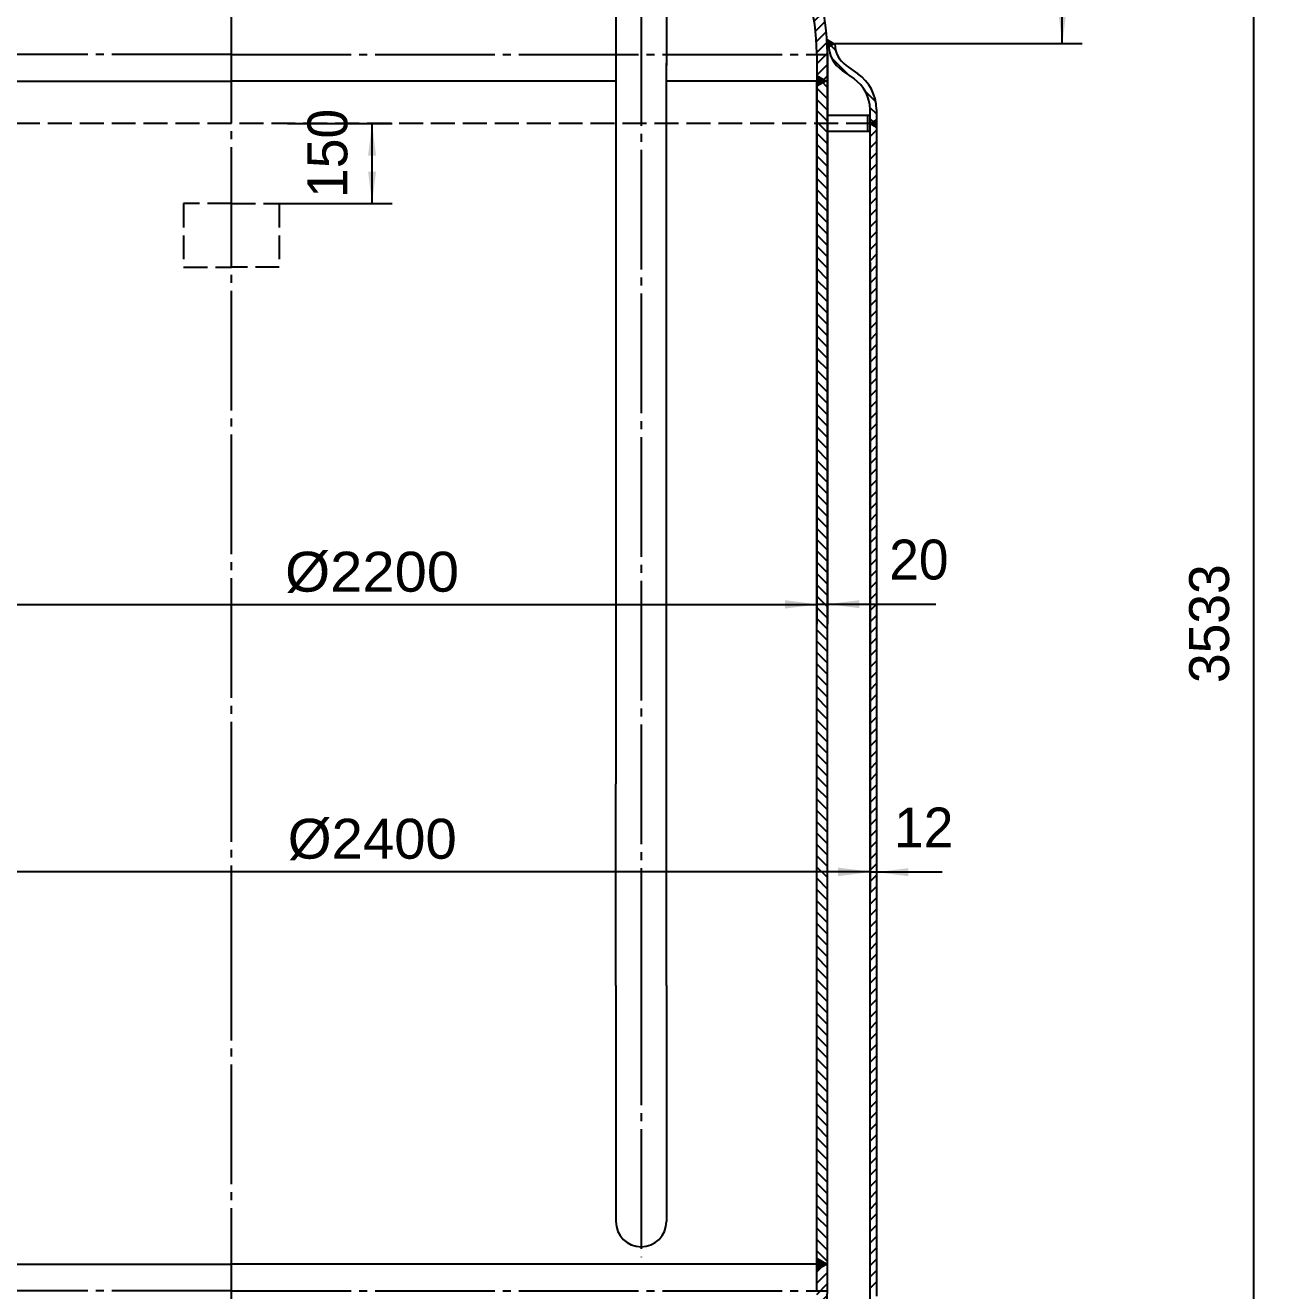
# Model space of a CAD drawing. Extents: x -33 to 593, y -246 to 621.
# Drawn here: x 115.2 to 271.6, y 261.8 to 420.4 of the extents above; entities that cross this region are included whole.
import ezdxf

# ---------------------------------------------------------------- set-up
doc = ezdxf.new("R2010")
doc.units = 0
doc.linetypes.add('DASHDOT', pattern=[18, 15, -1, 1, -1])
doc.linetypes.add('DASHED', pattern=[4, 3, -1])
doc.layers.get('0').update_dxf_attribs({"linetype": 'CONTINUOUS'})
for name, color, linetype in [('1', 7, 'CONTINUOUS'), ('2', 8, 'DASHDOT'), ('3', 2, 'DASHED')]:
    doc.layers.add(name, color=color, linetype=linetype)
doc.styles.get("Standard").update_dxf_attribs({"font": 'isocp.shx', "width": 0.707, "bigfont": 'hztxt.shx'})
doc.styles.add('STYLE1', font='cadt_en.shx', dxfattribs={"width": 0.971372, "bigfont": 'cadt_hz.shx'})
doc.styles.add('STYLE4', font='cadt_en.shx', dxfattribs={"width": 1.054629, "bigfont": 'cadt_hz.shx'})
doc.styles.add('STYLE5', font='cadt_en.shx', dxfattribs={"width": 1.085751, "bigfont": 'cadt_hz.shx'})
doc.dimstyles.get("Standard").update_dxf_attribs({"dimtxt": 3.5, "dimasz": 4, "dimexe": 2, "dimexo": 0, "dimgap": 1, "dimtad": 1, "dimtoh": 1, "dimdec": 4, "dimzin": 0, "dimtxsty": 'STANDARD', "dimcen": 0, "dimazin": 3, "dimtfac": 1, "dimtdec": 4, "dimtmove": 0, "dimatfit": 3, "dimtolj": 1, "dimtzin": 0})

# ---------------------------------------------------------------- blocks, each defined once
blk = doc.blocks.new('*D28')
for p, q in [((148.08, 408.05), (161.18, 408.05)), ((158.68, 398.05), (158.68, 408.05)), ((147.06, 398.05), (161.18, 398.05))]:
    blk.add_line(p, q)
for points in [[(158.68, 408.05), (159.18, 404.05), (158.18, 404.05)], [(158.68, 398.05), (158.18, 402.05), (159.18, 402.05)]]:
    blk.add_solid(points)
at = {"style": 'STYLE1'}
blk.add_text('150', height=5, rotation=90, dxfattribs=at).set_placement((155.58, 398.74))
blk = doc.blocks.new('*D29')
for p, q in [((171.06, 460.72), (247.65, 460.72)), ((245.15, 418.05), (245.15, 460.72)), ((247.65, 418.05), (216.65, 418.05, 1))]:
    blk.add_line(p, q)
for points in [[(245.15, 460.72), (245.65, 456.72), (244.65, 456.72)], [(245.15, 418.05), (244.65, 422.05), (245.65, 422.05)]]:
    blk.add_solid(points)
at = {"style": 'STYLE1'}
blk.add_text('640', height=5, rotation=90, dxfattribs=at).set_placement((242.06, 434.68))
blk = doc.blocks.new('*U33')
for p, q in [((221.09, 408.07), (221.16, 407.99)), ((221.14, 408.01), (221.35, 408.22, 1)), ((221.18, 408.12), (221.5, 407.8)), ((221.22, 407.96), (221.68, 408.41)), ((221.27, 408.17), (221.83, 407.6)), ((221.31, 407.9), (221.86, 408.45)), ((221.36, 408.22), (221.86, 407.72)), ((221.4, 407.85), (221.86, 408.31)), ((221.45, 408.28), (221.86, 407.86)), ((221.49, 407.8), (221.86, 408.16)), ((221.54, 408.33), (221.86, 408)), ((221.58, 407.75), (221.86, 408.02)), ((221.62, 408.38), (221.86, 408.15)), ((221.67, 407.7), (221.86, 407.88)), ((221.71, 408.43), (221.86, 408.29)), ((221.76, 407.64), (221.86, 407.74)), ((221.8, 408.48), (221.86, 408.43)), ((221.85, 407.59), (221.86, 407.6))]:
    blk.add_line(p, q)
blk = doc.blocks.new('*U41')
for p, q in [((215.18, 413.19), (214.39, 413.98)), ((214.39, 413.78), (214.55, 413.94)), ((214.39, 413.5), (214.73, 413.84)), ((214.39, 413.22), (214.9, 413.73)), ((215, 413.09), (214.39, 413.7)), ((215.08, 413.63), (214.39, 412.93)), ((214.82, 412.99), (214.39, 413.42)), ((214.64, 412.88), (214.39, 413.13)), ((214.46, 412.78), (214.39, 412.85, 1)), ((215.26, 413.53), (214.6, 412.86)), ((215.36, 413.3), (214.94, 413.71)), ((215.27, 413.25), (215.44, 413.42))]:
    blk.add_line(p, q)
blk = doc.blocks.new('*U44')
for p, q in [((216.13, 417.83), (216.77, 417.2, 1)), ((216.24, 416.31), (218.51, 414.04)), ((220.49, 412.06), (221.78, 410.77)), ((221.05, 410.08), (221.86, 409.28)), ((221.06, 408.66), (221.45, 408.28))]:
    blk.add_line(p, q)
blk = doc.blocks.new('*D49')
for p, q in [((221.06, 390.68), (221.06, 311.85)), ((61.06, 303.3), (61.06, 316.85)), ((61.06, 314.35), (221.06, 314.35))]:
    blk.add_line(p, q)
for points in [[(61.06, 314.35), (65.06, 314.85), (65.06, 313.85)], [(221.06, 314.35), (217.06, 313.85), (217.06, 314.85)]]:
    blk.add_solid(points)
at = {"insert": (148.12, 315.78), "char_height": 5, "attachment_point": 7, "style": 'STYLE4'}
blk.add_mtext('%%c2400', dxfattribs=at)
blk = doc.blocks.new('*D50')
for p, q in [((221.06, 390.68), (221.06, 311.78)), ((221.86, 390.68), (221.86, 311.78)), ((230.1, 314.28), (221.06, 314.28, 1))]:
    blk.add_line(p, q)
for points in [[(221.06, 314.28), (217.06, 313.78), (217.06, 314.78)], [(221.86, 314.28), (225.86, 314.78), (225.86, 313.78)]]:
    blk.add_solid(points)
at = {"style": 'STYLE1'}
blk.add_text('12', height=5, dxfattribs=at).set_placement((224.07, 317.37))
blk = doc.blocks.new('*U59')
for p, q in [((198.72, 442.3), (199.07, 442.65, 1)), ((198.8, 440.97), (200.05, 442.22)), ((199.29, 440.04), (200.24, 440.99)), ((200.1, 439.44), (201.1, 440.44)), ((201.04, 438.97), (202.03, 439.95)), ((201.95, 438.46), (202.93, 439.44)), ((202.83, 437.93), (203.8, 438.89)), ((203.68, 437.37), (204.64, 438.32)), ((204.5, 436.77), (205.45, 437.72)), ((205.29, 436.15), (206.24, 437.09)), ((206.05, 435.49), (207, 436.44)), ((206.79, 434.81), (207.73, 435.76)), ((207.49, 434.1), (208.44, 435.05)), ((208.17, 433.37), (209.11, 434.31)), ((208.82, 432.6), (209.76, 433.55)), ((209.44, 431.8), (210.39, 432.76)), ((210.03, 430.98), (210.98, 431.94)), ((210.59, 430.13), (211.55, 431.09)), ((211.11, 429.24), (212.09, 430.22)), ((211.61, 428.32), (212.6, 429.31)), ((212.08, 427.37), (213.08, 428.38)), ((212.51, 426.39), (213.53, 427.41)), ((212.9, 425.37), (213.94, 426.41)), ((213.26, 424.31), (214.32, 425.37)), ((213.57, 423.21), (214.66, 424.3)), ((213.84, 422.07), (214.96, 423.19)), ((214.07, 420.88), (215.22, 422.03)), ((214.24, 419.64), (215.43, 420.83)), ((214.35, 418.33), (215.59, 419.57)), ((214.39, 416.96), (215.69, 418.26)), ((214.39, 415.54), (215.72, 416.88)), ((214.39, 414.13), (215.72, 415.47)), ((215.22, 413.55), (215.72, 414.05))]:
    blk.add_line(p, q)
blk = doc.blocks.new('*U60')
for p, q in [((215.67, 418.53), (215.68, 418.54)), ((215.75, 418.5), (216.31, 417.93)), ((215.69, 418.26), (215.86, 418.43)), ((215.69, 418.28), (216.13, 417.83)), ((215.7, 417.99), (216.04, 418.33)), ((215.7, 417.98), (215.96, 417.72)), ((215.71, 417.72), (216.22, 418.23)), ((215.71, 417.69), (215.78, 417.62, 1)), ((216.07, 417.79), (216.4, 418.12)), ((216.42, 418.11), (216.49, 418.04))]:
    blk.add_line(p, q)
blk = doc.blocks.new('*D61')
for p, q in [((67.73, 413.39), (67.73, 345.3)), ((214.39, 345.3), (214.39, 353.45)), ((67.73, 347.8), (214.39, 347.8))]:
    blk.add_line(p, q)
for points in [[(67.73, 347.8), (71.73, 348.3), (71.73, 347.3)], [(214.39, 347.8), (210.39, 347.3), (210.39, 348.3)]]:
    blk.add_solid(points)
at = {"insert": (147.78, 349.23), "char_height": 5, "attachment_point": 7, "style": 'STYLE5'}
blk.add_mtext('%%c2200', dxfattribs=at)
blk = doc.blocks.new('*D62')
for p, q in [((215.72, 416.89), (215.72, 345.35)), ((214.39, 413.39), (214.39, 345.35)), ((214.39, 347.85), (229.31, 347.85, 1))]:
    blk.add_line(p, q)
for points in [[(214.39, 347.85), (210.39, 347.35), (210.39, 348.35)], [(215.72, 347.85), (219.72, 348.35), (219.72, 347.35)]]:
    blk.add_solid(points)
at = {"style": 'STYLE1'}
blk.add_text('20', height=5, dxfattribs=at).set_placement((223.46, 350.94))
blk = doc.blocks.new('*U87')
for p, q in [((215.28, 264.98), (214.39, 265.87)), ((214.39, 265.8), (214.45, 265.86)), ((214.39, 265.65), (214.54, 265.81)), ((214.39, 265.51), (214.63, 265.76)), ((214.39, 265.73), (215.19, 264.93)), ((214.39, 265.37), (214.72, 265.71)), ((214.39, 265.23), (214.81, 265.65)), ((214.39, 265.09), (214.9, 265.6)), ((214.39, 265.59), (215.1, 264.88)), ((214.39, 264.95), (214.99, 265.55)), ((214.39, 264.81), (215.08, 265.5)), ((214.39, 264.66), (215.17, 265.45)), ((214.39, 265.44), (215.01, 264.83)), ((214.39, 264.52), (215.26, 265.4)), ((214.39, 265.3), (214.92, 264.77)), ((214.39, 265.16), (214.83, 264.72)), ((214.39, 265.02), (214.74, 264.67)), ((214.39, 264.88), (214.65, 264.62)), ((214.39, 264.74), (214.56, 264.57)), ((214.59, 264.59), (215.35, 265.34)), ((215.36, 265.03), (214.65, 265.75)), ((214.93, 264.78), (215.44, 265.29)), ((214.98, 265.55), (215.45, 265.08)), ((215.26, 264.97), (215.53, 265.24)), ((215.32, 265.36), (215.54, 265.14)), ((215.6, 265.17), (215.62, 265.19)), ((214.39, 264.6), (214.47, 264.51, 1))]:
    blk.add_line(p, q)
blk = doc.blocks.new('*D102')
for p, q in [((171.06, 460.72), (271.63, 460.72)), ((269.13, 225.19), (269.13, 460.72)), ((141.06, 225.19), (271.63, 225.19))]:
    blk.add_line(p, q)
for points in [[(269.13, 460.72), (269.63, 456.72), (268.63, 456.72)], [(269.13, 225.19), (268.63, 229.19), (269.63, 229.19)]]:
    blk.add_solid(points)
at = {"style": 'STYLE1'}
blk.add_text('3533', height=5, rotation=90, dxfattribs=at).set_placement((266.04, 337.97))
blk = doc.blocks.new('*U108')
for p, q in [((215.72, 411.17), (214.39, 412.5)), ((215.72, 412.58), (214.92, 413.39, 1)), ((215.72, 409.75), (214.39, 411.09)), ((215.72, 408.34), (214.39, 409.68)), ((215.72, 406.93), (214.39, 408.26)), ((215.72, 405.51), (214.39, 406.85)), ((215.72, 404.1), (214.39, 405.43)), ((215.72, 402.68), (214.39, 404.02)), ((215.72, 401.27), (214.39, 402.61)), ((215.72, 399.85), (214.39, 401.19)), ((215.72, 398.44), (214.39, 399.78)), ((215.72, 397.03), (214.39, 398.36)), ((215.72, 395.61), (214.39, 396.95)), ((215.72, 394.2), (214.39, 395.53)), ((215.72, 392.78), (214.39, 394.12)), ((215.72, 391.37), (214.39, 392.71)), ((215.72, 389.95), (214.39, 391.29)), ((215.72, 388.54), (214.39, 389.88)), ((215.72, 387.13), (214.39, 388.46)), ((215.72, 385.71), (214.39, 387.05)), ((215.72, 384.3), (214.39, 385.63)), ((215.72, 382.88), (214.39, 384.22)), ((215.72, 381.47), (214.39, 382.81)), ((215.72, 380.06), (214.39, 381.39)), ((215.72, 378.64), (214.39, 379.98)), ((215.72, 377.23), (214.39, 378.56)), ((215.72, 375.81), (214.39, 377.15)), ((215.72, 374.4), (214.39, 375.74)), ((215.72, 372.98), (214.39, 374.32)), ((215.72, 371.57), (214.39, 372.91)), ((215.72, 370.16), (214.39, 371.49)), ((215.72, 368.74), (214.39, 370.08)), ((214.39, 368.66), (215.72, 367.33)), ((215.72, 365.91), (214.39, 367.25)), ((215.72, 364.5), (214.39, 365.84)), ((215.72, 363.08), (214.39, 364.42)), ((215.72, 361.67), (214.39, 363.01)), ((215.72, 360.26), (214.39, 361.59)), ((215.72, 358.84), (214.39, 360.18)), ((215.72, 357.43), (214.39, 358.76)), ((215.72, 356.01), (214.39, 357.35)), ((215.72, 354.6), (214.39, 355.94)), ((215.72, 353.19), (214.39, 354.52)), ((215.72, 351.77), (214.39, 353.11)), ((215.72, 350.36), (214.39, 351.69)), ((215.72, 348.94), (214.39, 350.28)), ((215.72, 347.53), (214.39, 348.86)), ((215.72, 346.11), (214.39, 347.45)), ((215.72, 344.7), (214.39, 346.04)), ((215.72, 343.29), (214.39, 344.62)), ((215.72, 341.87), (214.39, 343.21)), ((215.72, 340.46), (214.39, 341.79)), ((215.72, 339.04), (214.39, 340.38)), ((215.72, 337.63), (214.39, 338.97)), ((215.72, 336.21), (214.39, 337.55)), ((215.72, 334.8), (214.39, 336.14)), ((215.72, 333.39), (214.39, 334.72)), ((215.72, 331.97), (214.39, 333.31)), ((215.72, 330.56), (214.39, 331.89)), ((215.72, 329.14), (214.39, 330.48)), ((215.72, 327.73), (214.39, 329.07)), ((215.72, 326.32), (214.39, 327.65)), ((215.72, 324.9), (214.39, 326.24)), ((215.72, 323.49), (214.39, 324.82)), ((215.72, 322.07), (214.39, 323.41)), ((215.72, 320.66), (214.39, 321.99)), ((215.72, 319.24), (214.39, 320.58)), ((215.72, 317.83), (214.39, 319.17)), ((215.72, 316.42), (214.39, 317.75)), ((215.72, 315), (214.39, 316.34)), ((215.72, 313.59), (214.39, 314.92)), ((214.39, 313.51), (215.72, 312.17)), ((215.72, 310.76), (214.39, 312.1)), ((215.72, 309.34), (214.39, 310.68)), ((215.72, 307.93), (214.39, 309.27)), ((215.72, 306.52), (214.39, 307.85)), ((215.72, 305.1), (214.39, 306.44)), ((215.72, 303.69), (214.39, 305.02)), ((215.72, 302.27), (214.39, 303.61)), ((215.72, 300.86), (214.39, 302.2)), ((215.72, 299.45), (214.39, 300.78)), ((215.72, 298.03), (214.39, 299.37)), ((215.72, 296.62), (214.39, 297.95)), ((215.72, 295.2), (214.39, 296.54)), ((215.72, 293.79), (214.39, 295.12)), ((215.72, 292.37), (214.39, 293.71)), ((215.72, 290.96), (214.39, 292.3)), ((215.72, 289.55), (214.39, 290.88)), ((215.72, 288.13), (214.39, 289.47)), ((215.72, 286.72), (214.39, 288.05)), ((215.72, 285.3), (214.39, 286.64)), ((215.72, 283.89), (214.39, 285.23)), ((215.72, 282.47), (214.39, 283.81)), ((215.72, 281.06), (214.39, 282.4)), ((215.72, 279.65), (214.39, 280.98)), ((215.72, 278.23), (214.39, 279.57)), ((215.72, 276.82), (214.39, 278.15)), ((215.72, 275.4), (214.39, 276.74)), ((215.72, 273.99), (214.39, 275.33)), ((215.72, 272.58), (214.39, 273.91)), ((215.72, 271.16), (214.39, 272.5)), ((215.72, 269.75), (214.39, 271.08)), ((215.72, 268.33), (214.39, 269.67)), ((215.72, 266.92), (214.39, 268.25)), ((215.72, 265.5), (214.39, 266.84))]:
    blk.add_line(p, q)
blk = doc.blocks.new('*U113')
for p, q in [((214.39, 264.22), (214.97, 264.8)), ((214.39, 262.81), (215.72, 264.14)), ((214.39, 261.39), (215.72, 262.73)), ((214.33, 259.92), (215.72, 261.31)), ((214.16, 258.34), (215.64, 259.82)), ((213.87, 256.64), (215.47, 258.23)), ((213.41, 254.76), (215.17, 256.52)), ((212.68, 252.62), (214.71, 254.64)), ((211.49, 250.01), (214.01, 252.53)), ((208.6, 245.7), (212.92, 250.03)), ((204.5, 240.19), (210.8, 246.49)), ((200.96, 238.07), (205.43, 242.54)), ((198.2, 236.72), (201.13, 239.65)), ((195.57, 235.51), (198.31, 238.25)), ((193.07, 234.42), (195.66, 237.01)), ((188.34, 232.52), (190.7, 234.87)), ((190.66, 233.43), (193.12, 235.89)), ((183.93, 230.94), (186.1, 233.11)), ((186.1, 231.69), (188.36, 233.95)), ((179.76, 229.6), (181.79, 231.63)), ((181.82, 230.24), (183.92, 232.34)), ((175.8, 228.46), (177.71, 230.38)), ((177.76, 229), (179.73, 230.98)), ((168.36, 226.68), (170.1, 228.42)), ((170.16, 227.07), (171.94, 228.85)), ((172, 227.5), (173.82, 229.32)), ((173.88, 227.96), (175.75, 229.82)), ((159.79, 225.18), (161.37, 226.76)), ((161.45, 225.42), (163.05, 227.03)), ((163.13, 225.69), (164.77, 227.33)), ((164.85, 225.99), (166.51, 227.66)), ((166.59, 226.32), (168.29, 228.02)), ((145.46, 223.58), (147.16, 225.28, 1)), ((147.17, 223.88), (148.7, 225.41)), ((148.79, 224.08), (150.21, 225.5)), ((150.3, 224.18), (151.74, 225.62)), ((151.83, 224.29), (153.29, 225.75)), ((153.38, 224.43), (154.86, 225.91)), ((154.95, 224.58), (156.45, 226.09)), ((156.54, 224.76), (158.07, 226.29)), ((158.15, 224.96), (159.7, 226.51)), ((145.81, 222.52), (146.74, 223.44))]:
    blk.add_line(p, q)
blk = doc.blocks.new('*U115')
for p, q in [((221.06, 407.85), (221.19, 407.98)), ((221.06, 406.43), (221.86, 407.23)), ((221.06, 405.02), (221.86, 405.82)), ((221.06, 403.6), (221.86, 404.4)), ((221.06, 402.19), (221.86, 402.99)), ((221.06, 400.78), (221.86, 401.58)), ((221.06, 399.36), (221.86, 400.16)), ((221.06, 397.95), (221.86, 398.75)), ((221.06, 396.53), (221.86, 397.33)), ((221.06, 395.12), (221.86, 395.92)), ((221.06, 393.71), (221.86, 394.51)), ((221.06, 392.29), (221.86, 393.09)), ((221.06, 390.88), (221.86, 391.68)), ((221.06, 389.46), (221.86, 390.26)), ((221.06, 388.05), (221.86, 388.85)), ((221.06, 386.63), (221.86, 387.43)), ((221.06, 385.22), (221.86, 386.02)), ((221.06, 383.81), (221.86, 384.61)), ((221.06, 382.39), (221.86, 383.19)), ((221.06, 380.98), (221.86, 381.78)), ((221.06, 379.56), (221.86, 380.36)), ((221.06, 378.15), (221.86, 378.95)), ((221.06, 376.73), (221.86, 377.53)), ((221.06, 375.32), (221.86, 376.12)), ((221.06, 373.91), (221.86, 374.71)), ((221.06, 372.49), (221.86, 373.29)), ((221.06, 371.08), (221.86, 371.88)), ((221.06, 369.66), (221.86, 370.46)), ((221.06, 368.25), (221.86, 369.05)), ((221.06, 366.83), (221.86, 367.63)), ((221.06, 365.42), (221.86, 366.22)), ((221.06, 364.01), (221.86, 364.81)), ((221.06, 362.59), (221.86, 363.39)), ((221.06, 361.18), (221.86, 361.98)), ((221.06, 359.76), (221.86, 360.56)), ((221.06, 358.35), (221.86, 359.15)), ((221.06, 356.94), (221.86, 357.74)), ((221.06, 355.52), (221.86, 356.32)), ((221.06, 354.11), (221.86, 354.91)), ((221.06, 352.69), (221.86, 353.49)), ((221.06, 351.28), (221.86, 352.08)), ((221.06, 349.86), (221.86, 350.66)), ((221.06, 348.45), (221.86, 349.25)), ((221.06, 347.04), (221.86, 347.84)), ((221.06, 345.62), (221.86, 346.42)), ((221.06, 344.21), (221.86, 345.01)), ((221.06, 342.79), (221.86, 343.59)), ((221.06, 341.38), (221.86, 342.18)), ((221.06, 339.96), (221.86, 340.76)), ((221.06, 338.55), (221.86, 339.35)), ((221.06, 337.14), (221.86, 337.94)), ((221.06, 335.72), (221.86, 336.52)), ((221.06, 334.31), (221.86, 335.11)), ((221.06, 332.89), (221.86, 333.69)), ((221.06, 331.48), (221.86, 332.28)), ((221.06, 330.07), (221.86, 330.87)), ((221.06, 328.65), (221.86, 329.45)), ((221.06, 327.24), (221.86, 328.04)), ((221.06, 325.82), (221.86, 326.62)), ((221.06, 324.41), (221.86, 325.21)), ((221.06, 322.99), (221.86, 323.79)), ((221.06, 321.58), (221.86, 322.38)), ((221.06, 320.17), (221.86, 320.97)), ((221.06, 318.75), (221.86, 319.55)), ((221.06, 317.34), (221.86, 318.14)), ((221.06, 315.92), (221.86, 316.72)), ((221.06, 314.51), (221.86, 315.31)), ((221.06, 313.09), (221.86, 313.89)), ((221.06, 311.68), (221.86, 312.48)), ((221.06, 310.27), (221.86, 311.07)), ((221.06, 308.85), (221.86, 309.65)), ((221.06, 307.44), (221.86, 308.24)), ((221.06, 306.02), (221.86, 306.82)), ((221.06, 304.61), (221.86, 305.41)), ((221.06, 303.2), (221.86, 304)), ((221.06, 301.78), (221.86, 302.58)), ((221.06, 300.37), (221.86, 301.17)), ((221.06, 298.95), (221.86, 299.75)), ((221.06, 297.54), (221.86, 298.34)), ((221.06, 296.12), (221.86, 296.92)), ((221.06, 294.71), (221.86, 295.51)), ((221.06, 293.3), (221.86, 294.1)), ((221.06, 291.88), (221.86, 292.68)), ((221.06, 290.47), (221.86, 291.27)), ((221.06, 289.05), (221.86, 289.85)), ((221.06, 287.64), (221.86, 288.44)), ((221.06, 286.22), (221.86, 287.02)), ((221.06, 284.81), (221.86, 285.61)), ((221.06, 283.4), (221.86, 284.2)), ((221.06, 281.98), (221.86, 282.78)), ((221.06, 280.57), (221.86, 281.37)), ((221.06, 279.15), (221.86, 279.95)), ((221.06, 277.74), (221.86, 278.54)), ((221.06, 276.33), (221.86, 277.13)), ((221.06, 274.91), (221.86, 275.71)), ((221.06, 273.5), (221.86, 274.3)), ((221.06, 272.08), (221.86, 272.88)), ((221.06, 270.67), (221.86, 271.47)), ((221.06, 269.25), (221.86, 270.05)), ((221.06, 267.84), (221.86, 268.64)), ((221.06, 266.43), (221.86, 267.23)), ((221.06, 265.01), (221.86, 265.81)), ((221.06, 263.6), (221.86, 264.4)), ((221.06, 262.18), (221.86, 262.98)), ((221.86, 261.57), (221.86, 261.57, 1))]:
    blk.add_line(p, q)

msp = doc.modelspace()

# ---------------------------------------------------------------- linework, layer by layer
at = {"layer": '1'}
for p, q in [((189.22167, 453.21637), (189.22167, 325.33111)), ((195.55487, 453.21637), (195.55487, 415.34937)), ((216.52127, 418.05163), (215.67218, 418.54186)), ((216.52127, 418.05163), (215.715, 417.58614)), ((215.85427, 418.05163), (216.65457, 418.05163)), ((195.55487, 300.09694), (195.55487, 415.64187)), ((214.38827, 416.71963), (214.38827, 416.88994, 6.28319)), ((214.38827, 416.71963), (214.38827, 413.38563)), ((215.72427, 261.93164), (215.72427, 416.88842)), ((218.07584, 415.3214), (219.52718, 414.30516)), ((215.50754, 413.38563), (214.38827, 414.03185)), ((217.61681, 414.66583), (219.06858, 413.64929)), ((66.39227, 413.38563), (141.05827, 413.38563, 1)), ((189.22167, 413.38563), (141.05827, 413.38563)), ((215.72427, 413.38563), (195.55487, 413.38563)), ((214.3877, 261.84963), (214.3877, 413.38563)), ((215.50754, 413.38563), (214.38827, 412.73942)), ((221.05827, 409.05163), (215.72427, 409.05163)), ((220.79167, 407.05163), (220.79167, 409.05163, 6.28319)), ((221.05827, 300.09694), (221.05827, 409.82713)), ((221.85827, 409.82718), (221.85827, 300.09694)), ((221.05827, 408.05163), (221.85827, 408.51351)), ((221.05827, 408.05163), (221.85827, 407.58975)), ((221.05827, 408.05163), (221.85827, 408.05163)), ((221.05827, 407.05163), (215.72427, 407.05163)), ((189.22167, 300.09694), (189.22167, 325.33111, 6.28319)), ((189.22167, 300.09694), (189.22167, 270.51697)), ((195.55487, 300.09694), (195.55487, 278.09968)), ((221.05827, 258.51843), (221.05827, 300.09694)), ((221.85827, 300.09694), (221.85827, 261.18443)), ((195.55487, 278.68337), (195.55487, 275.18297)), ((195.55487, 278.68337), (195.55487, 270.51697, 6.28319)), ((66.39227, 265.18363), (141.05827, 265.18363)), ((193.78683, 265.18363), (141.05827, 265.18363)), ((215.72427, 265.18363), (193.22157, 265.18363)), ((215.62646, 265.18363), (214.3877, 265.89883)), ((215.62646, 265.18363), (214.3877, 264.46844, 6.28319))]:
    msp.add_line(p, q, dxfattribs=at)
for centre, radius, start, end in [((189.45527, 416.88994), 24.933, 0, 64.8279169), ((189.45827, 416.88842), 26.266, 0, 64.8308796), ((219.98757, 418.05163), 4.1333, 180, 235), ((219.98757, 418.05163), 3.333, 180, 235), ((216.39167, 409.82718), 5.4666, 0, 55), ((216.39227, 409.82713), 4.666, 0, 55), ((192.38827, 270.51697), 3.1666, 180, 270), ((192.38827, 270.51697), 3.1666, 270, 360), ((189.05827, 261.93164), 26.666, 296.7444058, 360)]:
    msp.add_arc(centre, radius, start, end, dxfattribs=at)
at = {"layer": '2'}
for p, q in [((141.05827, 300.09694), (141.05827, 478.94005, 1)), ((192.38827, 458.76674), (192.38827, 300.09694)), ((141.05827, 416.71963), (66.39227, 416.71963)), ((141.05827, 416.71963), (215.85427, 416.71963, 6.28319)), ((141.05827, 221.18536), (141.05827, 300.09694)), ((192.38827, 300.09694), (192.38827, 266.06224)), ((141.05827, 261.84963), (66.3924, 261.84963)), ((141.05827, 261.84963), (215.72414, 261.84963, 6.28319))]:
    msp.add_line(p, q, dxfattribs=at)
at = {"layer": '3'}
for p, q in [((221.05827, 408.05163), (61.05827, 408.05163)), ((135.05827, 398.05163), (135.05827, 390.05163, 6.28319)), ((141.05827, 398.05163), (135.05827, 398.05163)), ((141.05827, 398.05163), (147.05827, 398.05163)), ((147.05827, 398.05163), (147.05827, 390.05163)), ((135.05827, 390.05163), (141.05827, 390.05163)), ((147.05827, 390.05163), (141.05827, 390.05163))]:
    msp.add_line(p, q, dxfattribs=at)

# ---------------------------------------------------------------- block references
for name in ['*D102', '*D29', '*U59', '*U60', '*U44', '*U41', '*U108', '*D28', '*U115', '*U33', '*U113', '*U87']:
    msp.add_blockref(name, (0, 0))

# ---------------------------------------------------------------- dimensions: what is measured, and where the dimension line sits
for base, p1, p2, text, picture, middle in [((215.72427, 347.84505), (214.3877, 413.38563), (215.72427, 416.88842), '20', '*D62', (225.71499, 347.84505)), ((214.3877, 347.79724), (67.72884, 413.38563), (214.3877, 413.38563), '%%c2200', '*D61', (154.13927, 347.79724)), ((221.05827, 314.34778), (61.05827, 303.30435), (221.05827, 390.67567), '%%c2400', '*D49', (154.47127, 314.34778)), ((221.85827, 314.27878), (221.05827, 390.67567), (221.85827, 390.67572), '12', '*D50', (225.98839, 314.27878))]:
    dim = msp.add_linear_dim(base=base, p1=p1, p2=p2, text=text, dimstyle='STANDARD')
    dim.commit()
    dim.dimension.update_dxf_attribs({"geometry": picture, "text_midpoint": middle})

doc.saveas('drawing.dxf')
